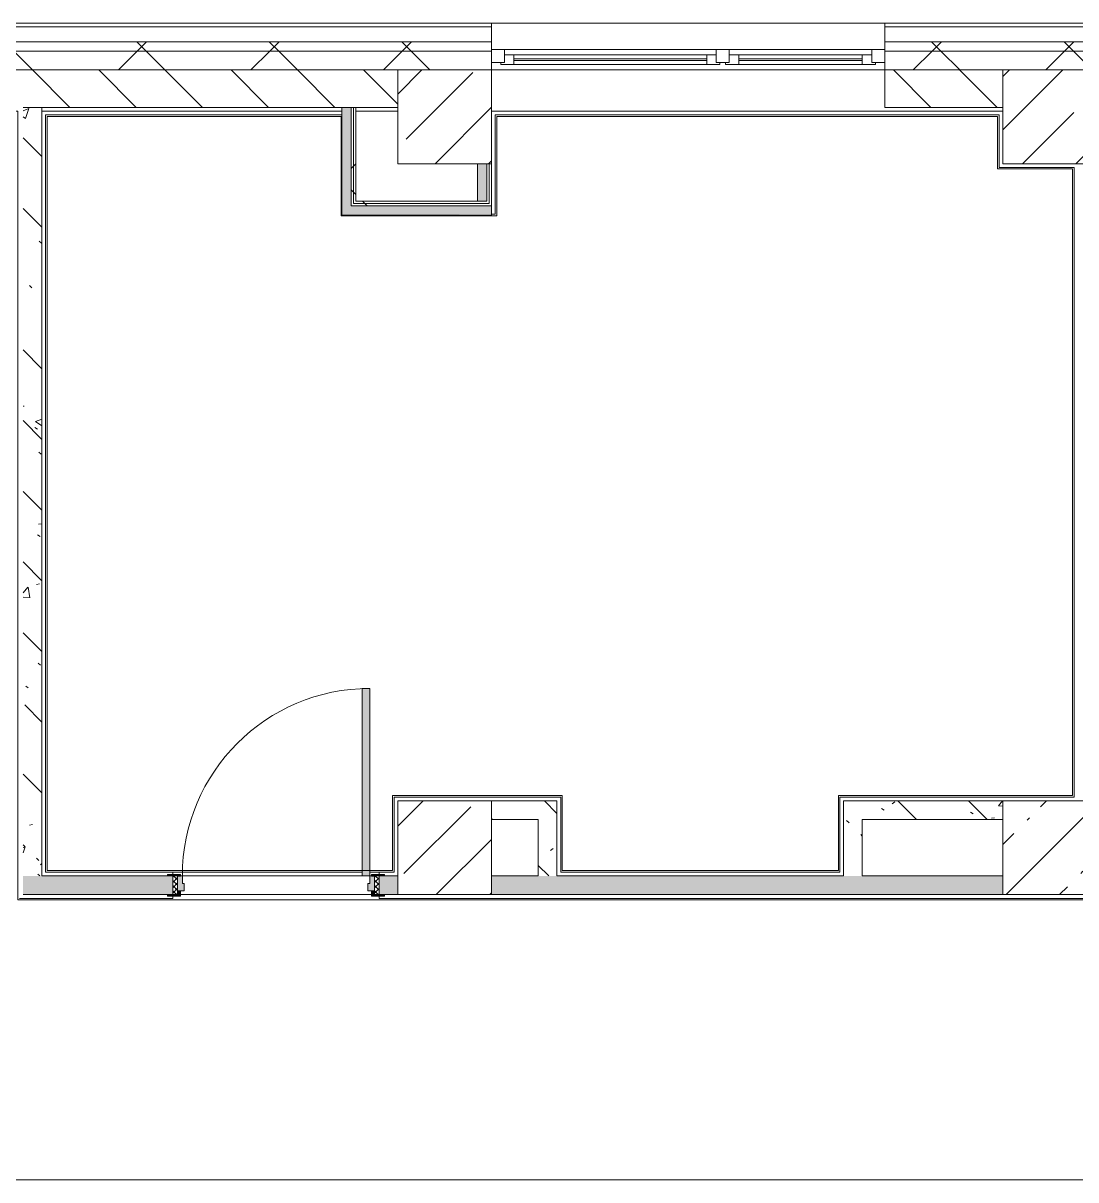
# Model space of a CAD drawing. Header units: millimetres. Extents: x -4029 to 232974, y -8553 to 104777.
# Drawn here: x 139396 to 145016, y 21178 to 27350 of the extents above; entities that cross this region are included whole.
import ezdxf

# ---------------------------------------------------------------- set-up
doc = ezdxf.new("R2010")
doc.units = ezdxf.units.MM
for name, color, linetype, lineweight in [('A-AREA-BNDY-1', 7, 'Continuous', 5), ('A-GLAZ-1', 7, 'Continuous', 5), ('A-WALL', 7, 'Continuous', 9), ('A-WALL-4', 7, 'Continuous', 5), ('I-WALL-6', 7, 'Continuous', 5), ('S-COLS-2', 7, 'Continuous', 5)]:
    doc.layers.add(name, color=color, linetype=linetype, lineweight=lineweight)
for name, color, linetype, lineweight, true_color in [('A-DOOR-3', 7, 'Continuous', 5, 0xaaaaaa), ('A-DOOR-4', 7, 'Continuous', 5, 0xe2e2e2), ('A-DOOR-FRAM-3', 7, 'Continuous', 5, 0xe2e2e2), ('A-DOOR-FRAM-4', 7, 'Continuous', 5, 0xaaaaaa), ('A-FLOR-2', 7, 'Continuous', 5, 0xaaaaaa), ('I-WALL-4', 7, 'Continuous', 5, 0xe7e7e7), ('I-WALL-5', 7, 'Continuous', 9, 0xe7e7e7), ('I-WALL-8', 7, 'Continuous', 5, 0x787878)]:
    doc.layers.add(name, color=color, linetype=linetype, lineweight=lineweight, true_color=true_color)
pattern_1 = [(135, (71086.4, 0), (-377.1708, -377.1708), [533.4, -88.9, 17.78, -88.9]), (135, (71086.4, 376.94), (-377.1708, -377.1708), []), (50, (71086.4, 0), (637.6445, -55.7866), [66.675, -733.425]), (355, (71086.4, 0), (-123.3494, 668.699), [53.34, -586.74]), (100.451, (71139.54, -4.65), (514.299, 612.908), [56.665, -623.315]), (46.184, (71086.4, 177.8), (948.7764, -147.15), [100.012, -1100.137]), (96.636, (71165.5, 165.5), (830.909, 865.997), [84.998, -934.973]), (351.184, (71086.4, 177.8), (830.918, 865.988), [80.01, -880.11]), (21, (71175.3, 133.35), (530.6506, -357.9283), [66.675, -733.425]), (326, (71175.3, 133.35), (216.308, 644.6585), [53.34, -586.74]), (71.451, (71219.5, 103.5), (746.9596, 286.7243), [56.665, -623.315]), (37.5, (71086.4, 0), (10.81053, 295.9426), [16.764, -562.864, 16.764, -578.866, -588.962]), (37.5, (71086.4, 0), (10.81053, 295.9426), [-1175.258, 16.764, -572.198]), (7.5, (71086.4, 0), (233.8692, 350.6318), [16.764, -322.834, 16.764, -549.529, -224.472]), (7.5, (71086.4, 0), (233.8692, 350.6318), [-905.891, 16.764, -207.708]), (327.5, (70888.16, 0), (474.5678, -20.0513), [16.764, -205.486, 16.764, -676.656, -920.115]), (327.5, (70888.16, 0), (474.5678, -20.0513), [-915.67, 16.764, -903.351]), (317.5, (70799.26, 0), (518.4522, 88.9934), [16.764, -272.161, 16.764, -443.738, -653.415]), (317.5, (70799.26, 0), (518.4522, 88.9934), [-749.427, 16.764, -636.651])]
pattern_2 = [(45, (71086.4, 0), (-285.1231, 285.1231), []), (45, (71371.53, 0), (-285.1231, 285.1231), [504.031, -100.806, 16.764, -84.042])]
pattern_3 = [(45, (71086.4, 0), (-353.5534, 353.5534), []), (135, (71086.4, 0), (-353.5534, -353.5534), [])]
pattern_4 = [(45, (71086.4, 0), (-530.33, 530.33), []), (135, (71086.4, 0), (-530.33, -530.33), [])]

# ---------------------------------------------------------------- blocks, each defined once
blk = doc.blocks.new('BSC_Колонна _Прямоугольная - 500х500-V110-1_2_1_птичка')
at = {"layer": 'S-COLS-2'}
h = blk.add_hatch(dxfattribs=at)
h.set_pattern_fill('FP_162', color=256, style=0, pattern_type=2)
h.set_pattern_definition([(45, (-73790, -22950), (-285.1231, 285.1231), []), (45, (-73504.88, -22950), (-285.1231, 285.1231), [504.031, -100.806, 16.764, -84.042])])
h.paths.add_polyline_path([(130, -250), (250, -250), (250, 250), (-250, 250), (-250, -250)])
for p, q in [((250, 250), (-250, 250)), ((-250, 250), (-250, -250)), ((250, -250), (250, 250)), ((-250, -250), (250, -250))]:
    blk.add_line(p, q, dxfattribs=at)
blk = doc.blocks.new('BSC_Колонна _Прямоугольная - 500х500-V111-1_2_1_птичка')
at = {"layer": 'S-COLS-2'}
h = blk.add_hatch(dxfattribs=at)
h.set_pattern_fill('FP_163', color=256, style=0, pattern_type=2)
h.set_pattern_definition([(45, (-70560, -22950), (-285.1231, 285.1231), []), (45, (-70274.88, -22950), (-285.1231, 285.1231), [504.031, -100.806, 16.764, -84.042])])
h.paths.add_polyline_path([(250, -250), (250, 250), (-250, 250), (-250, -250), (103.4, -250)])
for p, q in [((250, 250), (-250, 250)), ((-250, 250), (-250, -250)), ((250, -250), (250, 250)), ((-250, -250), (250, -250))]:
    blk.add_line(p, q, dxfattribs=at)
blk = doc.blocks.new('120_Окно_СКБ_2Ст - 120_Окно_СКБ_2Ст 2100х2400 _мал створка справа_-19092174-1_2_1_птичка')
at = {"layer": 'A-GLAZ-1'}
for p, q in [((-1050, -75), (-1050, -5)), ((-1050, -5), (-980, -5)), ((1050, -5), (-1050, -5)), ((-980, -5), (-980, -75)), ((150, -35), (-980, -35)), ((-980, -35), (-980, -75)), ((-930, -85), (-930, -35)), ((-930, -55), (100, -55)), ((100, -85), (100, -35)), ((150, -75), (150, -5)), ((150, -5), (220, -5)), ((150, -75), (150, -35)), ((220, -5), (220, -75)), ((980, -35), (220, -35)), ((220, -35), (220, -75)), ((270, -85), (270, -35)), ((270, -55), (930, -55)), ((930, -85), (930, -35)), ((980, -75), (980, -5)), ((980, -5), (1050, -5)), ((980, -75), (980, -35)), ((1050, -5), (1050, -75)), ((-980, -75), (-1050, -75)), ((-1050, -75), (-1000, -75)), ((-980, -75), (-1000, -75)), ((-1000, -75), (-1000, -85)), ((-1000, -85), (170, -85)), ((170, -85), (-1000, -85)), ((100, -65), (-930, -65)), ((220, -75), (150, -75)), ((170, -75), (150, -75)), ((170, -75), (200, -75)), ((170, -85), (170, -75)), ((220, -75), (200, -75)), ((200, -75), (200, -85)), ((200, -85), (1000, -85)), ((1000, -85), (200, -85)), ((930, -65), (270, -65)), ((1050, -75), (980, -75)), ((1000, -75), (980, -75)), ((1000, -75), (1050, -75)), ((1000, -85), (1000, -75))]:
    blk.add_line(p, q, dxfattribs=at)
blk = doc.blocks.new('110_Дверь_СКБ_1Ст_Внутренняя1 - Д-11 1100x2100h_кладовые _все__ коридор _между помещениями блока столовой__ моечные _все_-V186-1_2_1_птичка')
at = {"layer": 'A-DOOR-3'}
h = blk.add_hatch(dxfattribs=at)
h.set_pattern_fill('FP_145', color=256, style=0, pattern_type=2)
h.set_pattern_definition([(135, (1751.41, 114.685), (-14.14214, -14.14214), []), (225, (1751.41, 114.685), (14.14214, -14.14214), [])])
h.paths.add_polyline_path([(537.5, 50), (537.5, -50), (562.5, -50), (562.5, 50)])
at = {"layer": 'A-DOOR-4'}
h = blk.add_hatch(color=256, dxfattribs=at)
h.paths.add_polyline_path([(537.5, 50), (512.5, 50), (512.5, 10), (502.5, 10), (502.5, -30), (537.5, -30)])
h.paths.add_polyline_path([(-497.5, 50), (-512.5, 50), (-512.5, -30), (-477.5, -30), (-477.5, 10), (-487.5, 10), (-487.5, 50)])
at = {"layer": 'A-DOOR-FRAM-3'}
for points in [[(512.5, 1050), (472.5, 1050), (472.5, 50), (512.5, 50), (512.5, 470)], [(-562.5, 58), (-567.5, 58), (-562.5, 50), (-497.5, 50), (-497.5, 58), (-537.5, 58)], [(537.5, 58), (522.5, 58), (522.5, 50), (592.5, 50), (592.5, 58), (542.5, 58)], [(-497.5, -50), (-567.5, -50), (-562.5, -58), (-497.5, -56.4)], [(-497.5, -30), (-512.5, -30), (-512.5, -50), (-497.5, -50)], [(522.5, -30), (522.5, -50), (537.5, -50), (537.5, -30)], [(562.5, -50), (522.5, -50), (522.5, -58), (592.5, -58), (592.5, -50)]]:
    blk.add_hatch(color=256, dxfattribs=at).paths.add_polyline_path(points)
at = {"layer": 'A-DOOR-FRAM-4'}
h = blk.add_hatch(dxfattribs=at)
h.set_pattern_fill('FP_146', color=256, style=0, pattern_type=2)
h.set_pattern_definition([(45, (-371.384, 114.685), (-14.1421, 14.1421), []), (135, (-371.384, 114.685), (-14.1421, -14.1421), [])])
h.paths.add_polyline_path([(-512.5, 50), (-537.5, 50), (-537.2, -50), (-512.5, -50)])
at = {"layer": 'A-DOOR-3'}
for p, q in [((512.5, 1050), (472.5, 1050)), ((472.5, 1050), (472.5, 50)), ((512.5, 50), (512.5, 1050)), ((472.5, 50), (512.5, 50))]:
    blk.add_line(p, q, dxfattribs=at)
blk.add_arc((512.5, 50), 1000, 90, 180, dxfattribs=at)
at = {"layer": 'A-DOOR-FRAM-4'}
for p, q in [((-497.5, 58), (-567.5, 58)), ((-567.5, 58), (-567.5, 50)), ((-567.5, 50), (-497.5, 50)), ((-512.5, 50), (-537.5, 50)), ((-537.5, 50), (-537.5, -50)), ((-487.5, 50), (-512.5, 50)), ((-512.5, 50), (-512.5, -30)), ((-512.5, -50), (-512.5, 50)), ((-497.5, 50), (-512.5, 50)), ((-512.5, 50), (-512.5, 49)), ((-512.5, 49), (-497.5, 49)), ((-497.5, 50), (-497.5, 58)), ((-497.5, 49), (-497.5, 50)), ((-487.5, 10), (-487.5, 50)), ((-477.5, 10), (-487.5, 10)), ((-477.5, -30), (-477.5, 10)), ((512.5, 10), (502.5, 10)), ((502.5, 10), (502.5, -30)), ((512.5, 50), (512.5, 10)), ((537.5, 50), (512.5, 50)), ((592.5, 58), (522.5, 58)), ((522.5, 58), (522.5, 50)), ((537.5, 50), (522.5, 50)), ((522.5, 50), (522.5, 49)), ((522.5, 50), (592.5, 50)), ((522.5, 49), (537.5, 49)), ((537.5, -30), (537.5, 50)), ((562.5, 50), (537.5, 50)), ((537.5, 50), (537.5, -50)), ((537.5, 49), (537.5, 50)), ((562.5, -50), (562.5, 50)), ((592.5, 50), (592.5, 58)), ((-497.5, -50), (-567.5, -50)), ((-567.5, -50), (-567.5, -58)), ((-567.5, -58), (-497.5, -58)), ((-537.5, -50), (-512.5, -50)), ((-512.5, -30), (-477.5, -30)), ((-497.5, -30), (-512.5, -30)), ((-512.5, -30), (-512.5, -50)), ((-512.5, -50), (-497.5, -50)), ((-497.5, -50), (-497.5, -30)), ((-497.5, -58), (-497.5, -50)), ((502.5, -30), (537.5, -30)), ((537.5, -30), (522.5, -30)), ((522.5, -30), (522.5, -50)), ((522.5, -50), (537.5, -50)), ((592.5, -50), (522.5, -50)), ((522.5, -50), (522.5, -58)), ((522.5, -58), (592.5, -58)), ((537.5, -50), (537.5, -30)), ((537.5, -50), (562.5, -50)), ((592.5, -58), (592.5, -50))]:
    blk.add_line(p, q, dxfattribs=at)

msp = doc.modelspace()

# ---------------------------------------------------------------- hatches: boundary and pattern name
at = {"layer": 'A-WALL-4'}
h = msp.add_hatch(dxfattribs=at)
h.set_pattern_fill('FP_135', color=256, style=0, pattern_type=2)
h.set_pattern_definition(pattern_3)
h.paths.add_polyline_path([(147757.3533, 27199.9999), (148336.4063, 27199.9999), (148336.4063, 27249.9999), (147436.4063, 27249.9999), (147436.4063, 27199.9999)])
h.paths.add_polyline_path([(155098.6589, 27199.9999), (156056.4062, 27199.9999), (156056.4062, 27249.9999), (151436.4063, 27249.9999), (151436.4063, 27199.9999), (154049.901, 27199.9999)])
h.paths.add_polyline_path([(144611.0795, 27199.9999), (145336.4063, 27199.9999), (145336.4063, 27249.9999), (143996.4063, 27249.9999), (143996.4063, 27199.9999)])
h.paths.add_polyline_path([(141464.8057, 27199.9999), (141896.4063, 27199.9999), (141896.4063, 27249.9999), (139296.4063, 27249.9999), (139296.4063, 27199.9999), (141396.4063, 27199.9999)])
h.paths.add_polyline_path([(131846.4063, 27199.9999), (132146.4063, 27199.9999), (132146.4063, 27249.9999), (131091.4063, 27249.9999), (131091.4063, 27199.9999)])
h.paths.add_polyline_path([(137246.4063, 27199.9999), (138196.4063, 27199.9999), (138196.4063, 27249.9999), (137246.4063, 27249.9999), (137246.4063, 27209.9999)])
h.paths.add_polyline_path([(128791.4063, 27199.9999), (128791.4063, 27249.9999), (127946.4063, 27249.9999), (127946.4063, 27199.9999), (128636.4062, 27199.9999)])
h.paths.add_polyline_path([(125246.4063, 27199.9999), (125846.4063, 27199.9999), (125846.4063, 27249.9999), (124946.4063, 27249.9999), (124946.4063, 27199.9999)])
h.paths.add_polyline_path([(122587.1628, 27199.9999), (122846.4063, 27199.9999), (122846.4063, 27249.9999), (121946.4063, 27249.9999), (121946.4063, 27199.9999)])
h.paths.add_polyline_path([(119846.4063, 27199.9999), (119846.4063, 27249.9999), (118746.4063, 27249.9999), (118746.4063, 27199.9999), (119440.889, 27199.9999)])
h.paths.add_polyline_path([(114197.0993, 27199.9999), (115646.4063, 27199.9999), (115646.4063, 27249.9999), (113246.4062, 27249.9999), (113246.4063, 27199.9999), (113866.4063, 27199.9999)])
h = msp.add_hatch(dxfattribs=at)
h.set_pattern_fill('FP_135', color=256, style=0, pattern_type=2)
h.set_pattern_definition(pattern_3)
h.paths.add_polyline_path([(113846.4063, 27100), (115646.4063, 27100), (115646.4063, 27199.9999), (113246.4063, 27199.9999), (113246.4063, 27100)])
h.paths.add_polyline_path([(122587.1628, 27100), (122846.4063, 27100), (122846.4063, 27199.9999), (121946.4063, 27199.9999), (121946.4063, 27100), (122486.4062, 27100)])
h.paths.add_polyline_path([(155186.4062, 27100), (156056.4062, 27100), (156051.8191, 27199.9999), (151436.4063, 27198.1288), (151436.4063, 27100), (155098.6589, 27100)])
h.paths.add_polyline_path([(124946.4063, 27100), (125846.4063, 27100), (125846.4063, 27199.9999), (124946.4063, 27199.9999), (124946.4063, 27139.9999)])
h.paths.add_polyline_path([(127946.4063, 27100), (128791.4063, 27100), (128791.4063, 27199.9999), (127946.4063, 27199.9999), (127946.4063, 27139.9999)])
h.paths.add_polyline_path([(131091.4063, 27100), (132146.4063, 27100), (132146.4063, 27199.9999), (131091.4063, 27199.9999), (131091.4063, 27139.9999)])
h.paths.add_polyline_path([(119846.4025, 27100), (119846.4063, 27199.9999), (118746.4063, 27199.9999), (118746.4063, 27100), (119440.889, 27100)])
h.paths.add_polyline_path([(137246.4063, 27100), (138164.4063, 27101.9999), (138164.4063, 27109.9999), (138196.4063, 27109.9999), (138196.4063, 27199.9999), (137246.4063, 27199.9999), (137246.4063, 27139.9999)])
h.paths.add_polyline_path([(147836.4063, 27100), (148336.4063, 27100), (148336.4063, 27199.9999), (147436.4063, 27199.9999), (147436.4063, 27100), (147757.3533, 27100)])
h.paths.add_polyline_path([(139296.4063, 27100), (141896.4063, 27100), (141896.4063, 27199.9999), (139296.4063, 27199.9999), (139296.4063, 27109.9999), (139328.4063, 27109.9999), (139328.4063, 27101.9999), (139296.4063, 27101.9999)])
h.paths.add_polyline_path([(144626.4054, 27100), (145336.4063, 27100), (145336.4063, 27199.9999), (143996.4063, 27199.9999), (143996.4063, 27100), (144611.0795, 27100)])
h = msp.add_hatch(dxfattribs=at)
h.set_pattern_fill('FP_117', color=256, style=0, pattern_type=2)
h.set_pattern_definition([(135, (71086.4, 0), (-176.7767, -176.7767), [])])
h.paths.add_polyline_path([(114197.0993, 26899.9999), (115646.4063, 26899.9999), (115646.4063, 27099.9998), (113846.4063, 27099.9998), (113846.4063, 26899.9999), (113866.4063, 26899.9999)])
h.paths.add_polyline_path([(122587.1628, 26899.9999), (122846.4063, 26899.9999), (122846.4063, 27099.9998), (121946.4063, 27099.9998), (121946.4063, 26899.9999), (122486.4061, 26899.9999)])
h.paths.add_polyline_path([(124946.4063, 26899.9999), (125246.4062, 26899.9999), (125246.4063, 27099.9998), (124946.4063, 27099.9998), (124946.4063, 26969.3829)])
h.paths.add_polyline_path([(151736.4063, 26899.9999), (151736.4049, 27099.9998), (151436.4063, 27099.9998), (151436.4063, 26899.9999)])
h.paths.add_polyline_path([(147836.4063, 26899.9999), (147836.406, 27099.9998), (147436.4063, 27099.9998), (147436.4063, 26899.9999), (147757.3533, 26899.9999)])
h.paths.add_polyline_path([(127946.4063, 26899.9999), (128791.4063, 26899.9999), (128791.4063, 27099.9998), (127946.4063, 27099.9998)])
h.paths.add_polyline_path([(131246.4063, 26899.9999), (131246.4063, 27099.9998), (131091.4063, 27099.9998), (131091.4063, 26899.9999)])
h.paths.add_polyline_path([(131846.4063, 26899.9999), (132146.4063, 26899.9999), (132146.4063, 27099.9998), (131846.4063, 27099.9998), (131846.4063, 26953.8702)])
h.paths.add_polyline_path([(145336.4063, 26899.9999), (145336.4063, 27099.9998), (145126.4063, 27099.9998), (145126.4063, 26899.9999)])
h.paths.add_polyline_path([(144626.4063, 26899.9999), (144626.4063, 27099.9998), (143996.4063, 27099.9998), (143996.4063, 26899.9999), (144611.0795, 26899.9999)])
h.paths.add_polyline_path([(139496.4062, 26899.9999), (141396.4063, 26899.9999), (141396.4063, 27099.9998), (139292.4063, 27099.9998), (139296.4063, 26899.9999), (139478.2245, 26899.9999)])
h.paths.add_polyline_path([(138146.4063, 26899.9999), (138146.4063, 27099.9998), (137846.4066, 27099.9998), (137846.4063, 26899.9999)])
h.paths.add_polyline_path([(118746.4063, 26899.9999), (119246.4063, 26899.9999), (119246.405, 27099.9998), (118746.4063, 27099.9998), (118746.4063, 27079.5538)])
at = {"layer": 'I-WALL-4'}
msp.add_hatch(color=256, dxfattribs=at).paths.add_polyline_path([(141821.4063, 26399.9999), (141871.4063, 26399.9999), (141871.4063, 26599.9999), (141821.4063, 26599.9999)])
at = {"layer": 'I-WALL-5'}
for points in [[(141097.0183, 26374.9999), (141147.0183, 26374.9999), (141147.0183, 26899.9998), (141097.0183, 26899.9998), (141097.0183, 26399.9999)], [(141102.4595, 26324.9999), (141896.4063, 26329.9999), (141896.4063, 26374.9999), (141097.0183, 26374.9999), (141099.7596, 26324.9999)]]:
    msp.add_hatch(color=256, dxfattribs=at).paths.add_polyline_path(points)
at = {"layer": 'I-WALL-6'}
h = msp.add_hatch(dxfattribs=at)
h.set_pattern_fill('FP_213', color=256, style=0, pattern_type=2)
h.set_pattern_definition(pattern_4)
h.paths.add_polyline_path([(141147.0183, 26387.4999), (141159.5183, 26390.6249), (141159.5183, 26899.9998), (141147.0183, 26899.9998), (141147.0183, 26399.9999)])
h = msp.add_hatch(dxfattribs=at)
h.set_pattern_fill('FP_213', color=256, style=0, pattern_type=2)
h.set_pattern_definition(pattern_4)
h.paths.add_polyline_path([(141172.0183, 26399.9999), (141172.0183, 26899.9998), (141159.5183, 26899.9998), (141159.5183, 26399.9999)])
h = msp.add_hatch(dxfattribs=at)
h.set_pattern_fill('FP_213', color=256, style=0, pattern_type=2)
h.set_pattern_definition(pattern_4)
h.paths.add_polyline_path([(141821.4063, 26374.9999), (141896.4063, 26374.9999), (141896.4063, 26387.4999), (141147.0183, 26387.2638), (141147.0183, 26374.9999), (141396.4063, 26374.9999)])
h = msp.add_hatch(dxfattribs=at)
h.set_pattern_fill('FP_213', color=256, style=0, pattern_type=2)
h.set_pattern_definition(pattern_4)
h.paths.add_polyline_path([(141159.5183, 26387.4999), (141883.9063, 26387.4999), (141883.9063, 26399.9999), (141159.5183, 26399.9999)])
at = {"layer": 'I-WALL-8'}
h = msp.add_hatch(dxfattribs=at)
h.set_pattern_fill('FP_142', color=256, style=0, pattern_type=2)
h.set_pattern_definition(pattern_1)
h.paths.add_polyline_path([(139496.4063, 22799.9999), (139496.4063, 26899.9998), (139396.4063, 26899.9998), (139396.4063, 22799.9999)])
h = msp.add_hatch(dxfattribs=at)
h.set_pattern_fill('FP_142', color=256, style=0, pattern_type=2)
h.set_pattern_definition(pattern_1)
h.paths.add_polyline_path([(142146.4063, 23099.9999), (142246.4063, 23099.9999), (142246.4063, 23199.9999), (141896.4063, 23199.9999), (141896.4063, 23099.9999), (141916.4063, 23099.9999)])
h = msp.add_hatch(dxfattribs=at)
h.set_pattern_fill('FP_142', color=256, style=0, pattern_type=2)
h.set_pattern_definition(pattern_1)
h.paths.add_polyline_path([(143876.4063, 23099.9999), (144626.4063, 23099.9999), (144626.4063, 23199.9999), (143776.4063, 23199.9999), (143776.4063, 23099.9999)])
h = msp.add_hatch(dxfattribs=at)
h.set_pattern_fill('FP_142', color=256, style=0, pattern_type=2)
h.set_pattern_definition(pattern_1)
h.paths.add_polyline_path([(142146.4063, 22799.9999), (142246.4063, 22799.9999), (142246.4063, 23099.9999), (142146.4063, 23099.9999), (142146.4063, 22819.9999)])
h = msp.add_hatch(dxfattribs=at)
h.set_pattern_fill('FP_142', color=256, style=0, pattern_type=2)
h.set_pattern_definition(pattern_1)
h.paths.add_polyline_path([(143776.4063, 22799.9999), (143876.4063, 22799.9999), (143876.4063, 23099.9999), (143776.4063, 23099.9999), (143776.4063, 22819.9999)])
h = msp.add_hatch(dxfattribs=at)
h.set_pattern_fill('FP_142', color=256, style=0, pattern_type=2)
h.set_pattern_definition(pattern_1)
h.paths.add_polyline_path([(146861.2163, 22699.9999), (147836.4063, 22699.9999), (147836.4063, 22799.9999), (146831.2163, 22799.9999), (146831.2163, 22699.9999)])
h.paths.add_polyline_path([(148436.4063, 22699.9999), (148436.4063, 22799.9999), (148336.4063, 22799.9999), (148336.4063, 22699.9999), (148422.7664, 22699.9999)])
h.paths.add_polyline_path([(149786.2163, 22699.9999), (151736.4063, 22699.9999), (151736.4063, 22799.9999), (149536.4063, 22799.9999), (149536.4063, 22699.9999), (149566.4063, 22699.9999)])
h.paths.add_polyline_path([(153286.4063, 22699.9999), (153516.4062, 22699.9999), (153516.4062, 22799.9999), (153316.4063, 22797.9999), (153316.4063, 22789.9999), (153286.4063, 22789.9999), (153286.4063, 22709.9999), (153316.4063, 22709.9999), (153316.4063, 22701.9999), (153286.4063, 22701.9999)])
h.paths.add_polyline_path([(152336.4063, 22699.9999), (152336.4063, 22701.9999), (152306.4063, 22701.9999), (152306.4063, 22709.9999), (152336.4063, 22709.9999), (152336.4063, 22789.9999), (152306.4063, 22789.9999), (152306.4063, 22797.9999), (152236.4063, 22796.4284), (152236.4063, 22699.9999), (152315.622, 22699.9999)])
h.paths.add_polyline_path([(145146.4063, 22699.9999), (145731.2163, 22699.9999), (145731.2163, 22799.9999), (145126.4063, 22799.9999), (145126.4063, 22699.9999)])
h.paths.add_polyline_path([(139516.4063, 22699.9999), (140196.4063, 22699.9999), (140196.4063, 22799.9999), (139396.4063, 22799.9999), (139396.4063, 22699.9999), (139496.4063, 22699.9999)])
h.paths.add_polyline_path([(141896.4063, 22699.9999), (144626.4063, 22699.9999), (144626.4063, 22799.9999), (141896.4063, 22799.9999), (141896.4063, 22724.1934)])
h.paths.add_polyline_path([(141376.4063, 22699.9999), (141396.4063, 22704.0321), (141396.4063, 22799.9999), (141296.4063, 22799.9999), (141296.4063, 22699.9999), (141326.4063, 22699.9999)])
at = {"layer": 'S-COLS-2'}
h = msp.add_hatch(dxfattribs=at)
h.set_pattern_fill('FP_116', color=256, style=0, pattern_type=2)
h.set_pattern_definition(pattern_2)
h.paths.add_polyline_path([(141886.0205, 26599.9999), (141896.4063, 26599.9999), (141896.4063, 27099.9999), (141396.4063, 27099.9998), (141396.4063, 26599.9999)])
h = msp.add_hatch(dxfattribs=at)
h.set_pattern_fill('FP_116', color=256, style=0, pattern_type=2)
h.set_pattern_definition(pattern_2)
h.paths.add_polyline_path([(145126.4063, 26599.9999), (145126.4063, 27099.9998), (144626.4063, 27099.9998), (144626.4063, 26599.9999), (145026.4063, 26599.9999)])

# ---------------------------------------------------------------- linework, layer by layer
at = {"layer": 'A-AREA-BNDY-1', "flags": 128}
for points in [[(153388.4062, 22671.9999), (139368.4063, 22671.9999), (139368.4063, 26879.9999), (138196.9063, 26879.9999), (138196.9063, 26851.9999), (137874.4063, 26851.9999), (137874.4063, 26471.9999), (137222.4063, 26471.9999), (137222.4063, 26491.9999), (135469.0857, 26491.9999)], [(131746.4063, 24949.9999), (137874.4063, 24949.9999), (137874.4063, 22671.9999), (137374.4063, 22671.9999), (137374.4063, 21178), (149794.2163, 21178)]]:
    msp.add_lwpolyline(points, dxfattribs=at)
msp.add_lwpolyline([(139524.4063, 22827.9999), (141368.4063, 22827.9999), (141368.4063, 23227.9999), (142274.4063, 23227.9999), (142274.4063, 22827.9999), (143748.4063, 22827.9999), (143748.4063, 23227.9999), (144998.4063, 23227.9999), (144998.4063, 26571.9999), (144598.4063, 26571.9999), (144598.4063, 26851.9999), (141924.4063, 26851.9999), (141924.4063, 26321.9999), (141094.0183, 26321.9999), (141094.0183, 26851.9999), (139524.4063, 26851.9999)], close=True, dxfattribs=at)
at = {"layer": 'A-FLOR-2'}
for p, q in [((141097.0183, 26859.9999), (139516.4063, 26859.9999)), ((139516.4063, 26859.9999), (139516.4063, 22819.9999)), ((144606.4063, 26859.9999), (141916.4063, 26859.9999)), ((141916.4063, 26859.9999), (141916.4063, 26329.9999)), ((144606.4063, 26579.9999), (144606.4063, 26859.9999)), ((145006.4063, 26579.9999), (144606.4063, 26579.9999)), ((145006.4063, 23219.9999), (145006.4063, 26579.9999)), ((141916.4063, 26329.9999), (141896.4063, 26329.9999)), ((141376.4063, 22819.9999), (141376.4063, 23219.9999)), ((141376.4063, 23219.9999), (142266.4063, 23219.9999)), ((142266.4063, 23219.9999), (142266.4063, 22819.9999)), ((143756.4063, 23219.9999), (145006.4063, 23219.9999)), ((143756.4063, 22819.9999), (143756.4063, 23219.9999)), ((139516.4063, 22819.9999), (141206.4063, 22819.9999)), ((140196.4063, 22819.9999), (140196.4063, 22807.9999)), ((141246.4063, 22819.9999), (141376.4063, 22819.9999)), ((141296.4063, 22807.9999), (141296.4063, 22819.9999)), ((142266.4063, 22819.9999), (143756.4063, 22819.9999)), ((140196.4063, 22679.9999), (139376.4063, 22679.9999)), ((140196.4063, 22691.9999), (140196.4063, 22679.9999)), ((141296.4063, 22679.9999), (141296.4063, 22691.9999)), ((145731.2163, 22679.9999), (141296.4063, 22679.9999))]:
    msp.add_line(p, q, dxfattribs=at)
at = {"layer": 'A-WALL'}
for p, q in [((141896.4063, 27329.9999), (139296.4063, 27329.9999)), ((145336.4063, 27329.9999), (143996.4063, 27329.9999)), ((141896.4063, 27249.9999), (139296.4063, 27249.9999)), ((145336.4063, 27249.9999), (143996.4063, 27249.9999)), ((141896.4063, 27199.9999), (139296.4063, 27199.9999)), ((145336.4063, 27199.9999), (143996.4063, 27199.9999)), ((139296.4063, 27099.9999), (141396.4063, 27099.9999)), ((141396.4063, 27099.9998), (139296.4063, 27099.9998)), ((143996.4063, 27099.9999), (144626.4063, 27099.9999)), ((144626.4063, 27099.9998), (143996.4063, 27099.9998)), ((139496.4063, 26899.9998), (139396.4063, 26899.9998)), ((141147.0183, 26899.9998), (141147.0183, 26374.9999)), ((141159.5183, 26899.9998), (141159.5183, 26387.4999)), ((141871.4063, 26399.9999), (141871.4063, 26599.9999)), ((141883.9063, 26387.4999), (141883.9063, 26599.9999)), ((141147.0183, 26374.9999), (141896.4063, 26374.9999)), ((141159.5183, 26387.4999), (141883.9063, 26387.4999)), ((141821.4063, 26399.9999), (141871.4063, 26399.9999))]:
    msp.add_line(p, q, dxfattribs=at)
at = {"layer": 'A-WALL-4'}
for p, q in [((148336.4063, 27349.9999), (139296.4063, 27349.9999)), ((141896.4063, 27099.9999), (141896.4063, 27349.9999)), ((143996.4063, 27349.9999), (143996.4063, 27099.9999)), ((143996.4063, 27099.9999), (141396.4063, 27099.9999)), ((141396.4063, 26899.9998), (141396.4063, 27099.9998)), ((143996.4063, 27099.9998), (143996.4063, 26899.9998)), ((144626.4063, 27099.9999), (145126.4063, 27099.9999)), ((144626.4063, 26899.9998), (144626.4063, 27099.9998)), ((139496.4063, 26899.9998), (141396.4063, 26899.9998)), ((143996.4063, 26899.9998), (144626.4063, 26899.9998))]:
    msp.add_line(p, q, dxfattribs=at)
at = {"layer": 'I-WALL-6'}
for p, q in [((141896.4063, 27099.9999), (143996.4063, 27099.9999)), ((139496.4063, 22799.9999), (139496.4063, 26899.9998)), ((141097.0183, 26879.9999), (139496.4063, 26879.9999)), ((141097.0183, 26899.9998), (141097.0183, 26324.9999)), ((141172.0183, 26399.9999), (141172.0183, 26899.9998)), ((141396.4063, 26879.9999), (141172.0183, 26879.9999)), ((144626.4063, 26879.9999), (141896.4063, 26879.9999)), ((141821.4063, 26599.9999), (141821.4063, 26399.9999)), ((141896.4063, 26599.9999), (141821.4063, 26599.9999)), ((141896.4063, 26324.9999), (141896.4063, 26599.9999)), ((141821.4063, 26399.9999), (141172.0183, 26399.9999)), ((141097.0183, 26324.9999), (141896.4063, 26324.9999)), ((142246.4063, 23199.9999), (141896.4063, 23199.9999)), ((142246.4063, 22799.9999), (142246.4063, 23199.9999)), ((144626.4063, 23199.9999), (143776.4063, 23199.9999)), ((143776.4063, 23199.9999), (143776.4063, 22799.9999)), ((141896.4063, 23099.9999), (142146.4063, 23099.9999)), ((142146.4063, 23099.9999), (142146.4063, 22799.9999)), ((143876.4063, 23099.9999), (144626.4063, 23099.9999)), ((143876.4063, 22799.9999), (143876.4063, 23099.9999)), ((140166.4063, 22799.9999), (139496.4063, 22799.9999)), ((140246.4063, 22799.9999), (141206.4063, 22799.9999)), ((141396.4063, 22799.9999), (141326.4063, 22799.9999)), ((142146.4063, 22799.9999), (141896.4063, 22799.9999)), ((143776.4063, 22799.9999), (142246.4063, 22799.9999)), ((144626.4063, 22799.9999), (143876.4063, 22799.9999)), ((139396.4063, 22699.9999), (140166.4063, 22699.9999)), ((141256.4063, 22699.9999), (140236.4063, 22699.9999)), ((141326.4063, 22699.9999), (141396.4063, 22699.9999)), ((141896.4063, 22699.9999), (144626.4063, 22699.9999))]:
    msp.add_line(p, q, dxfattribs=at)
at = {"layer": 'S-COLS-2'}
for p, q in [((141896.4063, 27099.9999), (141396.4063, 27099.9999)), ((141396.4063, 27099.9999), (141396.4063, 26899.9998)), ((141896.4063, 26599.9999), (141896.4063, 27099.9999)), ((145126.4063, 27099.9999), (144626.4063, 27099.9999)), ((144626.4063, 27099.9999), (144626.4063, 26899.9998)), ((141396.4063, 26899.9998), (141396.4063, 26599.9999)), ((144626.4063, 26899.9998), (144626.4063, 26599.9999)), ((141396.4063, 26599.9999), (141896.4063, 26599.9999)), ((144626.4063, 26599.9999), (145126.4063, 26599.9999))]:
    msp.add_line(p, q, dxfattribs=at)

# ---------------------------------------------------------------- block references
at = {"layer": 'A-DOOR-3'}
msp.add_blockref('110_Дверь_СКБ_1Ст_Внутренняя1 - Д-11 1100x2100h_кладовые _все__ коридор _между помещениями блока столовой__ моечные _все_-V186-1_2_1_птичка', (140733.9063, 22749.9999), dxfattribs=at)
at = {"layer": 'A-GLAZ-1'}
msp.add_blockref('120_Окно_СКБ_2Ст - 120_Окно_СКБ_2Ст 2100х2400 _мал створка справа_-19092174-1_2_1_птичка', (142946.4063, 27214.9999), dxfattribs=at)
at = {"layer": 'S-COLS-2'}
for name, p in [('BSC_Колонна _Прямоугольная - 500х500-V111-1_2_1_птичка', (141646.4063, 22949.9999)), ('BSC_Колонна _Прямоугольная - 500х500-V110-1_2_1_птичка', (144876.4063, 22949.9999))]:
    msp.add_blockref(name, p, dxfattribs=at)

doc.saveas('drawing.dxf')
